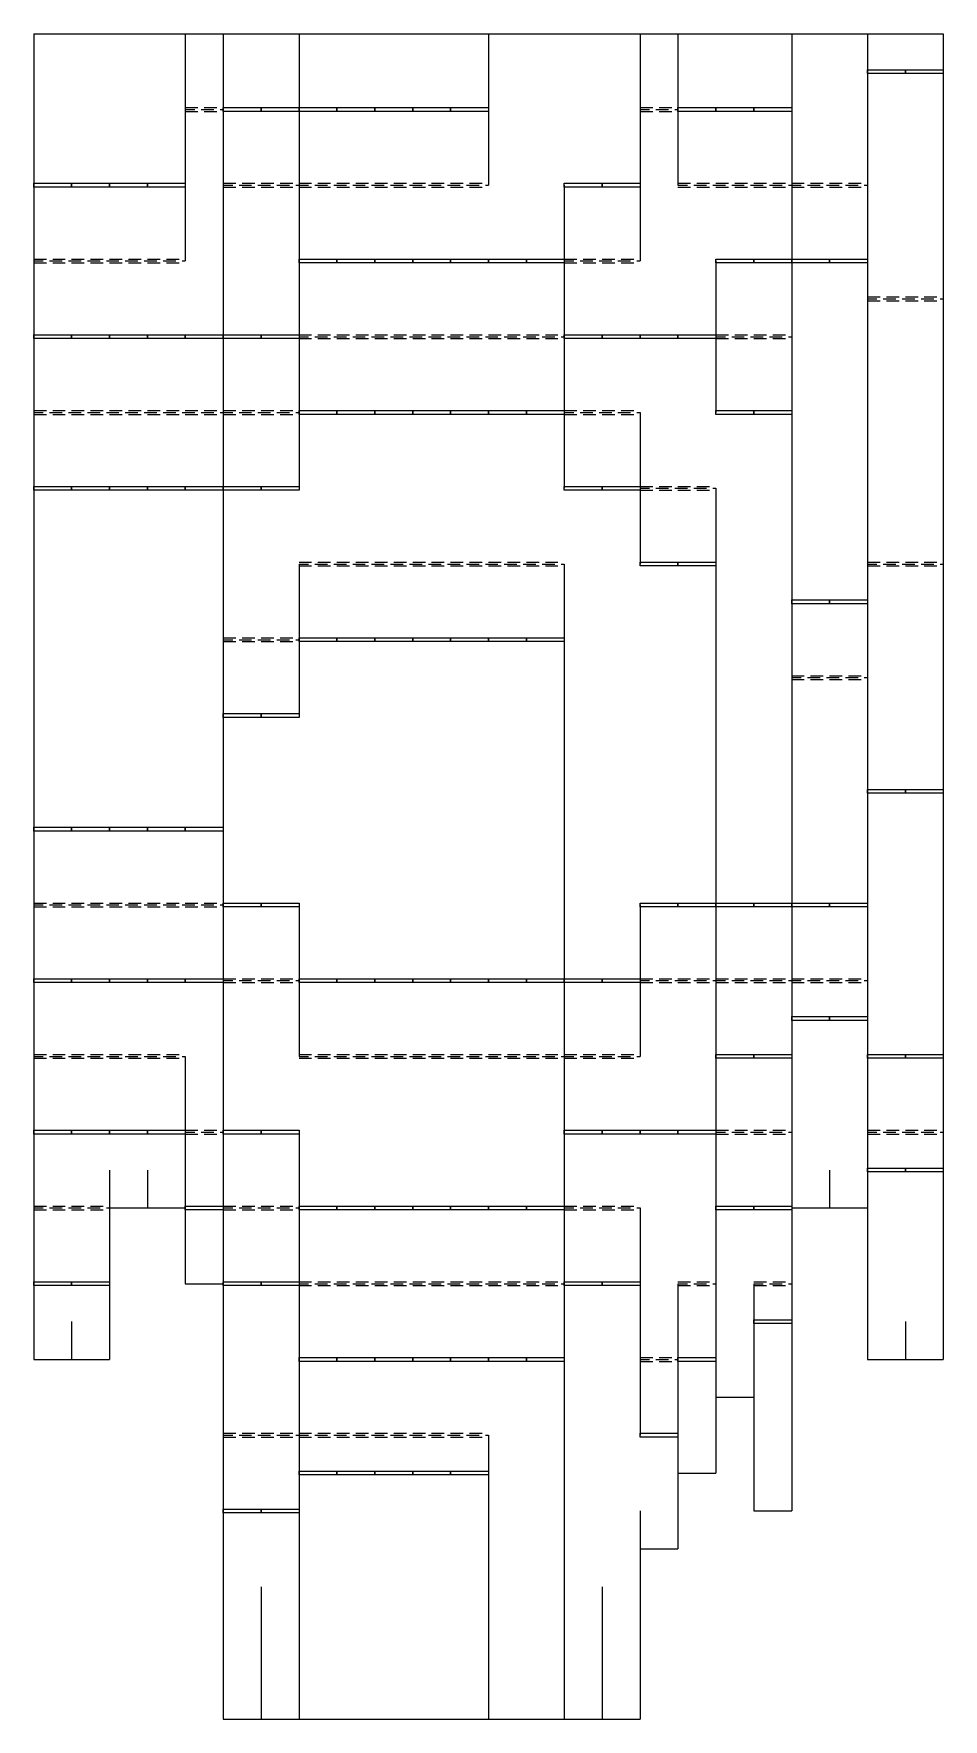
# Model space of a CAD drawing. Header units: millimetres. Extents: x 80 to 320, y 0 to 445.
import ezdxf

# ---------------------------------------------------------------- set-up
doc = ezdxf.new("R2010")
doc.units = ezdxf.units.MM
for name, color, linetype in [('CUT', 3, 'CONTINUOUS'), ('MOUNTAIN_FOLD', 1, 'CONTINUOUS'), ('VALLEY_FOLD', 5, 'CONTINUOUS')]:
    doc.layers.add(name, color=color, linetype=linetype)

msp = doc.modelspace()

# ---------------------------------------------------------------- linework, layer by layer
at = {"layer": 'CUT'}
for p, q in [((80, 445), (80, 435)), ((80, 445), (90, 445)), ((90, 445), (100, 445)), ((100, 445), (110, 445)), ((110, 445), (120, 445)), ((120, 445), (130, 445)), ((120, 445), (120, 435)), ((130, 445), (140, 445)), ((130, 445), (130, 435)), ((140, 445), (150, 445)), ((150, 445), (160, 445)), ((150, 445), (150, 435)), ((160, 445), (170, 445)), ((170, 445), (180, 445)), ((180, 445), (190, 445)), ((190, 445), (200, 445)), ((200, 445), (210, 445)), ((200, 445), (200, 435)), ((210, 445), (220, 445)), ((220, 445), (230, 445)), ((230, 445), (240, 445)), ((240, 445), (240, 435)), ((240, 445), (250, 445)), ((250, 445), (260, 445)), ((250, 445), (250, 435)), ((260, 445), (270, 445)), ((270, 445), (280, 445)), ((280, 445), (290, 445)), ((280, 445), (280, 435)), ((290, 445), (300, 445)), ((300, 445), (300, 435)), ((300, 445), (310, 445)), ((310, 445), (320, 445)), ((320, 445), (320, 435)), ((80, 435), (80, 425)), ((120, 435), (120, 425)), ((130, 435), (130, 425)), ((150, 435), (150, 425)), ((200, 435), (200, 425)), ((240, 435), (240, 425)), ((250, 435), (250, 425)), ((280, 435), (280, 425)), ((300, 435), (300, 425)), ((320, 435), (320, 425)), ((80, 425), (80, 415)), ((120, 425), (120, 415)), ((130, 425), (130, 415)), ((150, 425), (150, 415)), ((200, 425), (200, 415)), ((240, 425), (240, 415)), ((250, 425), (250, 415)), ((280, 425), (280, 415)), ((300, 425), (300, 415)), ((320, 425), (320, 415)), ((80, 415), (80, 405)), ((120, 415), (120, 405)), ((130, 415), (130, 405)), ((150, 415), (150, 405)), ((200, 415), (200, 405)), ((240, 415), (240, 405)), ((250, 415), (250, 405)), ((280, 415), (280, 405)), ((300, 415), (300, 405)), ((320, 415), (320, 405)), ((80, 405), (80, 395)), ((120, 405), (120, 395)), ((130, 405), (130, 395)), ((150, 405), (150, 395)), ((220, 405), (220, 395)), ((240, 405), (240, 395)), ((280, 405), (280, 395)), ((300, 405), (300, 395)), ((320, 405), (320, 395)), ((80, 395), (80, 385)), ((120, 395), (120, 385)), ((130, 395), (130, 385)), ((150, 395), (150, 385)), ((220, 395), (220, 385)), ((240, 395), (240, 385)), ((280, 395), (280, 385)), ((300, 395), (300, 385)), ((320, 395), (320, 385)), ((80, 385), (80, 375)), ((130, 385), (130, 375)), ((150, 385), (150, 375)), ((220, 385), (220, 375)), ((260, 385), (260, 375)), ((280, 385), (280, 375)), ((300, 385), (300, 375)), ((320, 385), (320, 375)), ((80, 375), (80, 365)), ((130, 375), (130, 365)), ((150, 375), (150, 365)), ((220, 375), (220, 365)), ((260, 375), (260, 365)), ((280, 375), (280, 365)), ((300, 375), (300, 365)), ((320, 375), (320, 365)), ((80, 365), (80, 355)), ((130, 365), (130, 355)), ((150, 365), (150, 355)), ((220, 365), (220, 355)), ((260, 365), (260, 355)), ((280, 365), (280, 355)), ((300, 365), (300, 355)), ((320, 365), (320, 355)), ((80, 355), (80, 345)), ((130, 355), (130, 345)), ((150, 355), (150, 345)), ((220, 355), (220, 345)), ((260, 355), (260, 345)), ((280, 355), (280, 345)), ((300, 355), (300, 345)), ((320, 355), (320, 345)), ((80, 345), (80, 335)), ((130, 345), (130, 335)), ((150, 345), (150, 335)), ((220, 345), (220, 335)), ((240, 345), (240, 335)), ((280, 345), (280, 335)), ((300, 345), (300, 335)), ((320, 345), (320, 335)), ((80, 335), (80, 325)), ((130, 335), (130, 325)), ((150, 335), (150, 325)), ((220, 335), (220, 325)), ((240, 335), (240, 325)), ((280, 335), (280, 325)), ((300, 335), (300, 325)), ((320, 335), (320, 325)), ((80, 325), (80, 315)), ((130, 325), (130, 315)), ((240, 325), (240, 315)), ((260, 325), (260, 315)), ((280, 325), (280, 315)), ((300, 325), (300, 315)), ((320, 325), (320, 315)), ((80, 315), (80, 305)), ((130, 315), (130, 305)), ((240, 315), (240, 305)), ((260, 315), (260, 305)), ((280, 315), (280, 305)), ((300, 315), (300, 305)), ((320, 315), (320, 305)), ((80, 305), (80, 295)), ((130, 305), (130, 295)), ((150, 305), (150, 295)), ((220, 305), (220, 295)), ((260, 305), (260, 295)), ((280, 305), (280, 295)), ((300, 305), (300, 295)), ((320, 305), (320, 295)), ((80, 295), (80, 285)), ((130, 295), (130, 285)), ((150, 295), (150, 285)), ((220, 295), (220, 285)), ((260, 295), (260, 285)), ((280, 295), (280, 285)), ((300, 295), (300, 285)), ((320, 295), (320, 285)), ((80, 285), (80, 275)), ((130, 285), (130, 275)), ((150, 285), (150, 275)), ((220, 285), (220, 275)), ((260, 285), (260, 275)), ((280, 285), (280, 275)), ((300, 285), (300, 275)), ((320, 285), (320, 275)), ((80, 275), (80, 265)), ((130, 275), (130, 265)), ((150, 275), (150, 265)), ((220, 275), (220, 265)), ((260, 275), (260, 265)), ((280, 275), (280, 265)), ((300, 275), (300, 265)), ((320, 275), (320, 265)), ((80, 265), (80, 255)), ((130, 265), (130, 255)), ((220, 265), (220, 255)), ((260, 265), (260, 255)), ((280, 265), (280, 255)), ((300, 265), (300, 255)), ((320, 265), (320, 255)), ((80, 255), (80, 245)), ((130, 255), (130, 245)), ((220, 255), (220, 245)), ((260, 255), (260, 245)), ((280, 255), (280, 245)), ((300, 255), (300, 245)), ((320, 255), (320, 245)), ((80, 245), (80, 235)), ((130, 245), (130, 235)), ((220, 245), (220, 235)), ((260, 245), (260, 235)), ((280, 245), (280, 235)), ((300, 245), (300, 235)), ((320, 245), (320, 235)), ((80, 235), (80, 225)), ((130, 235), (130, 225)), ((220, 235), (220, 225)), ((260, 235), (260, 225)), ((280, 235), (280, 225)), ((300, 235), (300, 225)), ((320, 235), (320, 225)), ((80, 225), (80, 215)), ((130, 225), (130, 215)), ((220, 225), (220, 215)), ((260, 225), (260, 215)), ((280, 225), (280, 215)), ((300, 225), (300, 215)), ((320, 225), (320, 215)), ((80, 215), (80, 205)), ((130, 215), (130, 205)), ((150, 215), (150, 205)), ((220, 215), (220, 205)), ((240, 215), (240, 205)), ((260, 215), (260, 205)), ((280, 215), (280, 205)), ((300, 215), (300, 205)), ((320, 215), (320, 205)), ((80, 205), (80, 195)), ((130, 205), (130, 195)), ((150, 205), (150, 195)), ((220, 205), (220, 195)), ((240, 205), (240, 195)), ((260, 205), (260, 195)), ((280, 205), (280, 195)), ((300, 205), (300, 195)), ((320, 205), (320, 195)), ((80, 195), (80, 185)), ((130, 195), (130, 185)), ((150, 195), (150, 185)), ((220, 195), (220, 185)), ((240, 195), (240, 185)), ((260, 195), (260, 185)), ((280, 195), (280, 185)), ((300, 195), (300, 185)), ((320, 195), (320, 185)), ((80, 185), (80, 175)), ((130, 185), (130, 175)), ((150, 185), (150, 175)), ((220, 185), (220, 175)), ((240, 185), (240, 175)), ((260, 185), (260, 175)), ((280, 185), (280, 175)), ((300, 185), (300, 175)), ((320, 185), (320, 175)), ((80, 175), (80, 165)), ((120, 175), (120, 165)), ((130, 175), (130, 165)), ((220, 175), (220, 165)), ((260, 175), (260, 165)), ((280, 175), (280, 165)), ((300, 175), (300, 165)), ((320, 175), (320, 165)), ((80, 165), (80, 155)), ((120, 165), (120, 155)), ((130, 165), (130, 155)), ((220, 165), (220, 155)), ((260, 165), (260, 155)), ((280, 165), (280, 155)), ((300, 165), (300, 155)), ((320, 165), (320, 155)), ((80, 155), (80, 145)), ((120, 155), (120, 145)), ((130, 155), (130, 145)), ((150, 155), (150, 145)), ((220, 155), (220, 145)), ((260, 155), (260, 145)), ((280, 155), (280, 145)), ((300, 155), (300, 145)), ((320, 155), (320, 145)), ((80, 145), (80, 135)), ((100, 145), (100, 135)), ((110, 145), (110, 135)), ((120, 145), (120, 135)), ((130, 145), (130, 135)), ((150, 145), (150, 135)), ((220, 145), (220, 135)), ((260, 145), (260, 135)), ((280, 145), (280, 135)), ((290, 145), (290, 135)), ((300, 145), (300, 135)), ((320, 145), (320, 135)), ((80, 135), (80, 125)), ((100, 135), (110, 135)), ((100, 135), (100, 125)), ((110, 135), (120, 135)), ((120, 135), (120, 125)), ((130, 135), (130, 125)), ((150, 135), (150, 125)), ((220, 135), (220, 125)), ((240, 135), (240, 125)), ((260, 135), (260, 125)), ((280, 135), (290, 135)), ((280, 135), (280, 125)), ((290, 135), (300, 135)), ((300, 135), (300, 125)), ((320, 135), (320, 125)), ((80, 125), (80, 115)), ((100, 125), (100, 115)), ((120, 125), (120, 115)), ((130, 125), (130, 115)), ((150, 125), (150, 115)), ((220, 125), (220, 115)), ((240, 125), (240, 115)), ((260, 125), (260, 115)), ((280, 125), (280, 115)), ((300, 125), (300, 115)), ((320, 125), (320, 115)), ((80, 115), (80, 105)), ((100, 115), (100, 105)), ((120, 115), (130, 115)), ((130, 115), (130, 105)), ((150, 115), (150, 105)), ((220, 115), (220, 105)), ((240, 115), (240, 105)), ((250, 115), (250, 105)), ((260, 115), (260, 105)), ((270, 115), (270, 105)), ((280, 115), (280, 105)), ((300, 115), (300, 105)), ((320, 115), (320, 105)), ((80, 105), (80, 95)), ((90, 105), (90, 95)), ((100, 105), (100, 95)), ((130, 105), (130, 95)), ((150, 105), (150, 95)), ((220, 105), (220, 95)), ((240, 105), (240, 95)), ((250, 105), (250, 95)), ((260, 105), (260, 95)), ((270, 105), (270, 95)), ((280, 105), (280, 95)), ((300, 105), (300, 95)), ((310, 105), (310, 95)), ((320, 105), (320, 95)), ((80, 95), (90, 95)), ((90, 95), (100, 95)), ((130, 95), (130, 85)), ((150, 95), (150, 85)), ((220, 95), (220, 85)), ((240, 95), (240, 85)), ((250, 95), (250, 85)), ((260, 95), (260, 85)), ((270, 95), (270, 85)), ((280, 95), (280, 85)), ((300, 95), (310, 95)), ((310, 95), (320, 95)), ((130, 85), (130, 75)), ((150, 85), (150, 75)), ((220, 85), (220, 75)), ((240, 85), (240, 75)), ((250, 85), (250, 75)), ((260, 85), (270, 85)), ((260, 85), (260, 75)), ((270, 85), (270, 75)), ((280, 85), (280, 75)), ((130, 75), (130, 65)), ((150, 75), (150, 65)), ((200, 75), (200, 65)), ((220, 75), (220, 65)), ((250, 75), (250, 65)), ((260, 75), (260, 65)), ((270, 75), (270, 65)), ((280, 75), (280, 65)), ((130, 65), (130, 55)), ((150, 65), (150, 55)), ((200, 65), (200, 55)), ((220, 65), (220, 55)), ((250, 65), (250, 55)), ((250, 65), (260, 65)), ((270, 65), (270, 55)), ((280, 65), (280, 55)), ((130, 55), (130, 45)), ((150, 55), (150, 45)), ((200, 55), (200, 45)), ((220, 55), (220, 45)), ((240, 55), (240, 45)), ((250, 55), (250, 45)), ((270, 55), (280, 55)), ((130, 45), (130, 35)), ((150, 45), (150, 35)), ((200, 45), (200, 35)), ((220, 45), (220, 35)), ((240, 45), (250, 45)), ((240, 45), (240, 35)), ((130, 35), (130, 25)), ((140, 35), (140, 25)), ((150, 35), (150, 25)), ((200, 35), (200, 25)), ((220, 35), (220, 25)), ((230, 35), (230, 25)), ((240, 35), (240, 25)), ((130, 25), (130, 0)), ((140, 25), (140, 0)), ((150, 25), (150, 0)), ((200, 25), (200, 0)), ((220, 25), (220, 0)), ((230, 25), (230, 0)), ((240, 25), (240, 0)), ((130, 0), (140, 0)), ((140, 0), (150, 0)), ((150, 0), (160, 0)), ((160, 0), (170, 0)), ((170, 0), (180, 0)), ((180, 0), (190, 0)), ((190, 0), (200, 0)), ((200, 0), (210, 0)), ((210, 0), (220, 0)), ((220, 0), (230, 0)), ((230, 0), (240, 0))]:
    msp.add_line(p, q, dxfattribs=at)
at = {"layer": 'MOUNTAIN_FOLD'}
for points in [[(300, 435.5), (310, 435.5), (310, 434.5), (300, 434.5)], [(310, 435.5), (320, 435.5), (320, 434.5), (310, 434.5)], [(130, 425.5), (140, 425.5), (140, 424.5), (130, 424.5)], [(140, 425.5), (150, 425.5), (150, 424.5), (140, 424.5)], [(150, 425.5), (160, 425.5), (160, 424.5), (150, 424.5)], [(160, 425.5), (170, 425.5), (170, 424.5), (160, 424.5)], [(170, 425.5), (180, 425.5), (180, 424.5), (170, 424.5)], [(180, 425.5), (190, 425.5), (190, 424.5), (180, 424.5)], [(190, 425.5), (200, 425.5), (200, 424.5), (190, 424.5)], [(250, 425.5), (260, 425.5), (260, 424.5), (250, 424.5)], [(260, 425.5), (270, 425.5), (270, 424.5), (260, 424.5)], [(270, 425.5), (280, 425.5), (280, 424.5), (270, 424.5)], [(80, 405.5), (90, 405.5), (90, 404.5), (80, 404.5)], [(90, 405.5), (100, 405.5), (100, 404.5), (90, 404.5)], [(100, 405.5), (110, 405.5), (110, 404.5), (100, 404.5)], [(110, 405.5), (120, 405.5), (120, 404.5), (110, 404.5)], [(220, 405.5), (230, 405.5), (230, 404.5), (220, 404.5)], [(230, 405.5), (240, 405.5), (240, 404.5), (230, 404.5)], [(150, 385.5), (160, 385.5), (160, 384.5), (150, 384.5)], [(160, 385.5), (170, 385.5), (170, 384.5), (160, 384.5)], [(170, 385.5), (180, 385.5), (180, 384.5), (170, 384.5)], [(180, 385.5), (190, 385.5), (190, 384.5), (180, 384.5)], [(190, 385.5), (200, 385.5), (200, 384.5), (190, 384.5)], [(200, 385.5), (210, 385.5), (210, 384.5), (200, 384.5)], [(210, 385.5), (220, 385.5), (220, 384.5), (210, 384.5)], [(260, 385.5), (270, 385.5), (270, 384.5), (260, 384.5)], [(270, 385.5), (280, 385.5), (280, 384.5), (270, 384.5)], [(280, 385.5), (290, 385.5), (290, 384.5), (280, 384.5)], [(290, 385.5), (300, 385.5), (300, 384.5), (290, 384.5)], [(80, 365.5), (90, 365.5), (90, 364.5), (80, 364.5)], [(90, 365.5), (100, 365.5), (100, 364.5), (90, 364.5)], [(100, 365.5), (110, 365.5), (110, 364.5), (100, 364.5)], [(110, 365.5), (120, 365.5), (120, 364.5), (110, 364.5)], [(120, 365.5), (130, 365.5), (130, 364.5), (120, 364.5)], [(130, 365.5), (140, 365.5), (140, 364.5), (130, 364.5)], [(140, 365.5), (150, 365.5), (150, 364.5), (140, 364.5)], [(220, 365.5), (230, 365.5), (230, 364.5), (220, 364.5)], [(230, 365.5), (240, 365.5), (240, 364.5), (230, 364.5)], [(240, 365.5), (250, 365.5), (250, 364.5), (240, 364.5)], [(250, 365.5), (260, 365.5), (260, 364.5), (250, 364.5)], [(150, 345.5), (160, 345.5), (160, 344.5), (150, 344.5)], [(160, 345.5), (170, 345.5), (170, 344.5), (160, 344.5)], [(170, 345.5), (180, 345.5), (180, 344.5), (170, 344.5)], [(180, 345.5), (190, 345.5), (190, 344.5), (180, 344.5)], [(190, 345.5), (200, 345.5), (200, 344.5), (190, 344.5)], [(200, 345.5), (210, 345.5), (210, 344.5), (200, 344.5)], [(210, 345.5), (220, 345.5), (220, 344.5), (210, 344.5)], [(260, 345.5), (270, 345.5), (270, 344.5), (260, 344.5)], [(270, 345.5), (280, 345.5), (280, 344.5), (270, 344.5)], [(80, 325.5), (90, 325.5), (90, 324.5), (80, 324.5)], [(90, 325.5), (100, 325.5), (100, 324.5), (90, 324.5)], [(100, 325.5), (110, 325.5), (110, 324.5), (100, 324.5)], [(110, 325.5), (120, 325.5), (120, 324.5), (110, 324.5)], [(120, 325.5), (130, 325.5), (130, 324.5), (120, 324.5)], [(130, 325.5), (140, 325.5), (140, 324.5), (130, 324.5)], [(140, 325.5), (150, 325.5), (150, 324.5), (140, 324.5)], [(220, 325.5), (230, 325.5), (230, 324.5), (220, 324.5)], [(230, 325.5), (240, 325.5), (240, 324.5), (230, 324.5)], [(240, 305.5), (250, 305.5), (250, 304.5), (240, 304.5)], [(250, 305.5), (260, 305.5), (260, 304.5), (250, 304.5)], [(280, 295.5), (290, 295.5), (290, 294.5), (280, 294.5)], [(290, 295.5), (300, 295.5), (300, 294.5), (290, 294.5)], [(150, 285.5), (160, 285.5), (160, 284.5), (150, 284.5)], [(160, 285.5), (170, 285.5), (170, 284.5), (160, 284.5)], [(170, 285.5), (180, 285.5), (180, 284.5), (170, 284.5)], [(180, 285.5), (190, 285.5), (190, 284.5), (180, 284.5)], [(190, 285.5), (200, 285.5), (200, 284.5), (190, 284.5)], [(200, 285.5), (210, 285.5), (210, 284.5), (200, 284.5)], [(210, 285.5), (220, 285.5), (220, 284.5), (210, 284.5)], [(130, 265.5), (140, 265.5), (140, 264.5), (130, 264.5)], [(140, 265.5), (150, 265.5), (150, 264.5), (140, 264.5)], [(300, 245.5), (310, 245.5), (310, 244.5), (300, 244.5)], [(310, 245.5), (320, 245.5), (320, 244.5), (310, 244.5)], [(80, 235.5), (90, 235.5), (90, 234.5), (80, 234.5)], [(90, 235.5), (100, 235.5), (100, 234.5), (90, 234.5)], [(100, 235.5), (110, 235.5), (110, 234.5), (100, 234.5)], [(110, 235.5), (120, 235.5), (120, 234.5), (110, 234.5)], [(120, 235.5), (130, 235.5), (130, 234.5), (120, 234.5)], [(130, 215.5), (140, 215.5), (140, 214.5), (130, 214.5)], [(140, 215.5), (150, 215.5), (150, 214.5), (140, 214.5)], [(240, 215.5), (250, 215.5), (250, 214.5), (240, 214.5)], [(250, 215.5), (260, 215.5), (260, 214.5), (250, 214.5)], [(260, 215.5), (270, 215.5), (270, 214.5), (260, 214.5)], [(270, 215.5), (280, 215.5), (280, 214.5), (270, 214.5)], [(280, 215.5), (290, 215.5), (290, 214.5), (280, 214.5)], [(290, 215.5), (300, 215.5), (300, 214.5), (290, 214.5)], [(80, 195.5), (90, 195.5), (90, 194.5), (80, 194.5)], [(90, 195.5), (100, 195.5), (100, 194.5), (90, 194.5)], [(100, 195.5), (110, 195.5), (110, 194.5), (100, 194.5)], [(110, 195.5), (120, 195.5), (120, 194.5), (110, 194.5)], [(120, 195.5), (130, 195.5), (130, 194.5), (120, 194.5)], [(150, 195.5), (160, 195.5), (160, 194.5), (150, 194.5)], [(160, 195.5), (170, 195.5), (170, 194.5), (160, 194.5)], [(170, 195.5), (180, 195.5), (180, 194.5), (170, 194.5)], [(180, 195.5), (190, 195.5), (190, 194.5), (180, 194.5)], [(190, 195.5), (200, 195.5), (200, 194.5), (190, 194.5)], [(200, 195.5), (210, 195.5), (210, 194.5), (200, 194.5)], [(210, 195.5), (220, 195.5), (220, 194.5), (210, 194.5)], [(220, 195.5), (230, 195.5), (230, 194.5), (220, 194.5)], [(230, 195.5), (240, 195.5), (240, 194.5), (230, 194.5)], [(280, 185.5), (290, 185.5), (290, 184.5), (280, 184.5)], [(290, 185.5), (300, 185.5), (300, 184.5), (290, 184.5)], [(260, 175.5), (270, 175.5), (270, 174.5), (260, 174.5)], [(270, 175.5), (280, 175.5), (280, 174.5), (270, 174.5)], [(300, 175.5), (310, 175.5), (310, 174.5), (300, 174.5)], [(310, 175.5), (320, 175.5), (320, 174.5), (310, 174.5)], [(80, 155.5), (90, 155.5), (90, 154.5), (80, 154.5)], [(90, 155.5), (100, 155.5), (100, 154.5), (90, 154.5)], [(100, 155.5), (110, 155.5), (110, 154.5), (100, 154.5)], [(110, 155.5), (120, 155.5), (120, 154.5), (110, 154.5)], [(130, 155.5), (140, 155.5), (140, 154.5), (130, 154.5)], [(140, 155.5), (150, 155.5), (150, 154.5), (140, 154.5)], [(220, 155.5), (230, 155.5), (230, 154.5), (220, 154.5)], [(230, 155.5), (240, 155.5), (240, 154.5), (230, 154.5)], [(240, 155.5), (250, 155.5), (250, 154.5), (240, 154.5)], [(250, 155.5), (260, 155.5), (260, 154.5), (250, 154.5)], [(300, 145.5), (310, 145.5), (310, 144.5), (300, 144.5)], [(310, 145.5), (320, 145.5), (320, 144.5), (310, 144.5)], [(120, 135.5), (130, 135.5), (130, 134.5), (120, 134.5)], [(150, 135.5), (160, 135.5), (160, 134.5), (150, 134.5)], [(160, 135.5), (170, 135.5), (170, 134.5), (160, 134.5)], [(170, 135.5), (180, 135.5), (180, 134.5), (170, 134.5)], [(180, 135.5), (190, 135.5), (190, 134.5), (180, 134.5)], [(190, 135.5), (200, 135.5), (200, 134.5), (190, 134.5)], [(200, 135.5), (210, 135.5), (210, 134.5), (200, 134.5)], [(210, 135.5), (220, 135.5), (220, 134.5), (210, 134.5)], [(260, 135.5), (270, 135.5), (270, 134.5), (260, 134.5)], [(270, 135.5), (280, 135.5), (280, 134.5), (270, 134.5)], [(80, 115.5), (90, 115.5), (90, 114.5), (80, 114.5)], [(90, 115.5), (100, 115.5), (100, 114.5), (90, 114.5)], [(130, 115.5), (140, 115.5), (140, 114.5), (130, 114.5)], [(140, 115.5), (150, 115.5), (150, 114.5), (140, 114.5)], [(220, 115.5), (230, 115.5), (230, 114.5), (220, 114.5)], [(230, 115.5), (240, 115.5), (240, 114.5), (230, 114.5)], [(270, 105.5), (280, 105.5), (280, 104.5), (270, 104.5)], [(150, 95.5), (160, 95.5), (160, 94.5), (150, 94.5)], [(160, 95.5), (170, 95.5), (170, 94.5), (160, 94.5)], [(170, 95.5), (180, 95.5), (180, 94.5), (170, 94.5)], [(180, 95.5), (190, 95.5), (190, 94.5), (180, 94.5)], [(190, 95.5), (200, 95.5), (200, 94.5), (190, 94.5)], [(200, 95.5), (210, 95.5), (210, 94.5), (200, 94.5)], [(210, 95.5), (220, 95.5), (220, 94.5), (210, 94.5)], [(250, 95.5), (260, 95.5), (260, 94.5), (250, 94.5)], [(240, 75.5), (250, 75.5), (250, 74.5), (240, 74.5)], [(150, 65.5), (160, 65.5), (160, 64.5), (150, 64.5)], [(160, 65.5), (170, 65.5), (170, 64.5), (160, 64.5)], [(170, 65.5), (180, 65.5), (180, 64.5), (170, 64.5)], [(180, 65.5), (190, 65.5), (190, 64.5), (180, 64.5)], [(190, 65.5), (200, 65.5), (200, 64.5), (190, 64.5)], [(130, 55.5), (140, 55.5), (140, 54.5), (130, 54.5)], [(140, 55.5), (150, 55.5), (150, 54.5), (140, 54.5)]]:
    msp.add_lwpolyline(points, close=True, dxfattribs=at)
at = {"layer": 'VALLEY_FOLD'}
for p, q in [((120, 425.5), (123.3333, 425.5)), ((120, 425), (122.5, 425)), ((120, 424.5), (123.3333, 424.5)), ((124.1667, 425), (127.5, 425)), ((125, 425.5), (128.3333, 425.5)), ((125, 424.5), (128.3333, 424.5)), ((129.1667, 425), (130, 425)), ((240, 425.5), (243.3333, 425.5)), ((240, 425), (242.5, 425)), ((240, 424.5), (243.3333, 424.5)), ((244.1667, 425), (247.5, 425)), ((245, 425.5), (248.3333, 425.5)), ((245, 424.5), (248.3333, 424.5)), ((249.1667, 425), (250, 425)), ((130, 405.5), (133.3333, 405.5)), ((130, 405), (132.5, 405)), ((134.1667, 405), (137.5, 405)), ((135, 405.5), (138.3333, 405.5)), ((139.1667, 405), (140, 405)), ((140, 405.5), (143.3333, 405.5)), ((140, 405), (142.5, 405)), ((144.1667, 405), (147.5, 405)), ((145, 405.5), (148.3333, 405.5)), ((149.1667, 405), (150, 405)), ((150, 405.5), (153.3333, 405.5)), ((150, 405), (152.5, 405)), ((154.1667, 405), (157.5, 405)), ((155, 405.5), (158.3333, 405.5)), ((159.1667, 405), (160, 405)), ((160, 405.5), (163.3333, 405.5)), ((160, 405), (162.5, 405)), ((164.1667, 405), (167.5, 405)), ((165, 405.5), (168.3333, 405.5)), ((169.1667, 405), (170, 405)), ((170, 405.5), (173.3333, 405.5)), ((170, 405), (172.5, 405)), ((174.1667, 405), (177.5, 405)), ((175, 405.5), (178.3333, 405.5)), ((179.1667, 405), (180, 405)), ((180, 405.5), (183.3333, 405.5)), ((180, 405), (182.5, 405)), ((184.1667, 405), (187.5, 405)), ((185, 405.5), (188.3333, 405.5)), ((189.1667, 405), (190, 405)), ((190, 405.5), (193.3333, 405.5)), ((190, 405), (192.5, 405)), ((194.1667, 405), (197.5, 405)), ((195, 405.5), (198.3333, 405.5)), ((199.1667, 405), (200, 405)), ((250, 405.5), (253.3333, 405.5)), ((250, 405), (252.5, 405)), ((254.1667, 405), (257.5, 405)), ((255, 405.5), (258.3333, 405.5)), ((259.1667, 405), (260, 405)), ((260, 405.5), (263.3333, 405.5)), ((260, 405), (262.5, 405)), ((264.1667, 405), (267.5, 405)), ((265, 405.5), (268.3333, 405.5)), ((269.1667, 405), (270, 405)), ((270, 405.5), (273.3333, 405.5)), ((270, 405), (272.5, 405)), ((274.1667, 405), (277.5, 405)), ((275, 405.5), (278.3333, 405.5)), ((279.1667, 405), (280, 405)), ((280, 405.5), (283.3333, 405.5)), ((280, 405), (282.5, 405)), ((284.1667, 405), (287.5, 405)), ((285, 405.5), (288.3333, 405.5)), ((289.1667, 405), (290, 405)), ((290, 405.5), (293.3333, 405.5)), ((290, 405), (292.5, 405)), ((294.1667, 405), (297.5, 405)), ((295, 405.5), (298.3333, 405.5)), ((299.1667, 405), (300, 405)), ((130, 404.5), (133.3333, 404.5)), ((135, 404.5), (138.3333, 404.5)), ((140, 404.5), (143.3333, 404.5)), ((145, 404.5), (148.3333, 404.5)), ((150, 404.5), (153.3333, 404.5)), ((155, 404.5), (158.3333, 404.5)), ((160, 404.5), (163.3333, 404.5)), ((165, 404.5), (168.3333, 404.5)), ((170, 404.5), (173.3333, 404.5)), ((175, 404.5), (178.3333, 404.5)), ((180, 404.5), (183.3333, 404.5)), ((185, 404.5), (188.3333, 404.5)), ((190, 404.5), (193.3333, 404.5)), ((195, 404.5), (198.3333, 404.5)), ((250, 404.5), (253.3333, 404.5)), ((255, 404.5), (258.3333, 404.5)), ((260, 404.5), (263.3333, 404.5)), ((265, 404.5), (268.3333, 404.5)), ((270, 404.5), (273.3333, 404.5)), ((275, 404.5), (278.3333, 404.5)), ((280, 404.5), (283.3333, 404.5)), ((285, 404.5), (288.3333, 404.5)), ((290, 404.5), (293.3333, 404.5)), ((295, 404.5), (298.3333, 404.5)), ((80, 385.5), (83.3333, 385.5)), ((80, 385), (82.5, 385)), ((80, 384.5), (83.3333, 384.5)), ((84.1667, 385), (87.5, 385)), ((85, 385.5), (88.3333, 385.5)), ((85, 384.5), (88.3333, 384.5)), ((89.1667, 385), (90, 385)), ((90, 385.5), (93.3333, 385.5)), ((90, 385), (92.5, 385)), ((90, 384.5), (93.3333, 384.5)), ((94.1667, 385), (97.5, 385)), ((95, 385.5), (98.3333, 385.5)), ((95, 384.5), (98.3333, 384.5)), ((99.1667, 385), (100, 385)), ((100, 385.5), (103.3333, 385.5)), ((100, 385), (102.5, 385)), ((100, 384.5), (103.3333, 384.5)), ((104.1667, 385), (107.5, 385)), ((105, 385.5), (108.3333, 385.5)), ((105, 384.5), (108.3333, 384.5)), ((109.1667, 385), (110, 385)), ((110, 385.5), (113.3333, 385.5)), ((110, 385), (112.5, 385)), ((110, 384.5), (113.3333, 384.5)), ((114.1667, 385), (117.5, 385)), ((115, 385.5), (118.3333, 385.5)), ((115, 384.5), (118.3333, 384.5)), ((119.1667, 385), (120, 385)), ((220, 385.5), (223.3333, 385.5)), ((220, 385), (222.5, 385)), ((220, 384.5), (223.3333, 384.5)), ((224.1667, 385), (227.5, 385)), ((225, 385.5), (228.3333, 385.5)), ((225, 384.5), (228.3333, 384.5)), ((229.1667, 385), (230, 385)), ((230, 385.5), (233.3333, 385.5)), ((230, 385), (232.5, 385)), ((230, 384.5), (233.3333, 384.5)), ((234.1667, 385), (237.5, 385)), ((235, 385.5), (238.3333, 385.5)), ((235, 384.5), (238.3333, 384.5)), ((239.1667, 385), (240, 385)), ((300, 375.5), (303.3333, 375.5)), ((300, 375), (302.5, 375)), ((300, 374.5), (303.3333, 374.5)), ((304.1667, 375), (307.5, 375)), ((305, 375.5), (308.3333, 375.5)), ((305, 374.5), (308.3333, 374.5)), ((309.1667, 375), (310, 375)), ((310, 375.5), (313.3333, 375.5)), ((310, 375), (312.5, 375)), ((310, 374.5), (313.3333, 374.5)), ((314.1667, 375), (317.5, 375)), ((315, 375.5), (318.3333, 375.5)), ((315, 374.5), (318.3333, 374.5)), ((319.1667, 375), (320, 375)), ((150, 365.5), (153.3333, 365.5)), ((150, 365), (152.5, 365)), ((154.1667, 365), (157.5, 365)), ((155, 365.5), (158.3333, 365.5)), ((159.1667, 365), (160, 365)), ((160, 365.5), (163.3333, 365.5)), ((160, 365), (162.5, 365)), ((164.1667, 365), (167.5, 365)), ((165, 365.5), (168.3333, 365.5)), ((169.1667, 365), (170, 365)), ((170, 365.5), (173.3333, 365.5)), ((170, 365), (172.5, 365)), ((174.1667, 365), (177.5, 365)), ((175, 365.5), (178.3333, 365.5)), ((179.1667, 365), (180, 365)), ((180, 365.5), (183.3333, 365.5)), ((180, 365), (182.5, 365)), ((184.1667, 365), (187.5, 365)), ((185, 365.5), (188.3333, 365.5)), ((189.1667, 365), (190, 365)), ((190, 365.5), (193.3333, 365.5)), ((190, 365), (192.5, 365)), ((194.1667, 365), (197.5, 365)), ((195, 365.5), (198.3333, 365.5)), ((199.1667, 365), (200, 365)), ((200, 365.5), (203.3333, 365.5)), ((200, 365), (202.5, 365)), ((204.1667, 365), (207.5, 365)), ((205, 365.5), (208.3333, 365.5)), ((209.1667, 365), (210, 365)), ((210, 365.5), (213.3333, 365.5)), ((210, 365), (212.5, 365)), ((214.1667, 365), (217.5, 365)), ((215, 365.5), (218.3333, 365.5)), ((219.1667, 365), (220, 365)), ((260, 365.5), (263.3333, 365.5)), ((260, 365), (262.5, 365)), ((264.1667, 365), (267.5, 365)), ((265, 365.5), (268.3333, 365.5)), ((269.1667, 365), (270, 365)), ((270, 365.5), (273.3333, 365.5)), ((270, 365), (272.5, 365)), ((274.1667, 365), (277.5, 365)), ((275, 365.5), (278.3333, 365.5)), ((279.1667, 365), (280, 365)), ((150, 364.5), (153.3333, 364.5)), ((155, 364.5), (158.3333, 364.5)), ((160, 364.5), (163.3333, 364.5)), ((165, 364.5), (168.3333, 364.5)), ((170, 364.5), (173.3333, 364.5)), ((175, 364.5), (178.3333, 364.5)), ((180, 364.5), (183.3333, 364.5)), ((185, 364.5), (188.3333, 364.5)), ((190, 364.5), (193.3333, 364.5)), ((195, 364.5), (198.3333, 364.5)), ((200, 364.5), (203.3333, 364.5)), ((205, 364.5), (208.3333, 364.5)), ((210, 364.5), (213.3333, 364.5)), ((215, 364.5), (218.3333, 364.5)), ((260, 364.5), (263.3333, 364.5)), ((265, 364.5), (268.3333, 364.5)), ((270, 364.5), (273.3333, 364.5)), ((275, 364.5), (278.3333, 364.5)), ((80, 345.5), (83.3333, 345.5)), ((80, 345), (82.5, 345)), ((80, 344.5), (83.3333, 344.5)), ((84.1667, 345), (87.5, 345)), ((85, 345.5), (88.3333, 345.5)), ((85, 344.5), (88.3333, 344.5)), ((89.1667, 345), (90, 345)), ((90, 345.5), (93.3333, 345.5)), ((90, 345), (92.5, 345)), ((90, 344.5), (93.3333, 344.5)), ((94.1667, 345), (97.5, 345)), ((95, 345.5), (98.3333, 345.5)), ((95, 344.5), (98.3333, 344.5)), ((99.1667, 345), (100, 345)), ((100, 345.5), (103.3333, 345.5)), ((100, 345), (102.5, 345)), ((100, 344.5), (103.3333, 344.5)), ((104.1667, 345), (107.5, 345)), ((105, 345.5), (108.3333, 345.5)), ((105, 344.5), (108.3333, 344.5)), ((109.1667, 345), (110, 345)), ((110, 345.5), (113.3333, 345.5)), ((110, 345), (112.5, 345)), ((110, 344.5), (113.3333, 344.5)), ((114.1667, 345), (117.5, 345)), ((115, 345.5), (118.3333, 345.5)), ((115, 344.5), (118.3333, 344.5)), ((119.1667, 345), (120, 345)), ((120, 345.5), (123.3333, 345.5)), ((120, 345), (122.5, 345)), ((120, 344.5), (123.3333, 344.5)), ((124.1667, 345), (127.5, 345)), ((125, 345.5), (128.3333, 345.5)), ((125, 344.5), (128.3333, 344.5)), ((129.1667, 345), (130, 345)), ((130, 345.5), (133.3333, 345.5)), ((130, 345), (132.5, 345)), ((130, 344.5), (133.3333, 344.5)), ((134.1667, 345), (137.5, 345)), ((135, 345.5), (138.3333, 345.5)), ((135, 344.5), (138.3333, 344.5)), ((139.1667, 345), (140, 345)), ((140, 345.5), (143.3333, 345.5)), ((140, 345), (142.5, 345)), ((140, 344.5), (143.3333, 344.5)), ((144.1667, 345), (147.5, 345)), ((145, 345.5), (148.3333, 345.5)), ((145, 344.5), (148.3333, 344.5)), ((149.1667, 345), (150, 345)), ((220, 345.5), (223.3333, 345.5)), ((220, 345), (222.5, 345)), ((220, 344.5), (223.3333, 344.5)), ((224.1667, 345), (227.5, 345)), ((225, 345.5), (228.3333, 345.5)), ((225, 344.5), (228.3333, 344.5)), ((229.1667, 345), (230, 345)), ((230, 345.5), (233.3333, 345.5)), ((230, 345), (232.5, 345)), ((230, 344.5), (233.3333, 344.5)), ((234.1667, 345), (237.5, 345)), ((235, 345.5), (238.3333, 345.5)), ((235, 344.5), (238.3333, 344.5)), ((239.1667, 345), (240, 345)), ((240, 325.5), (243.3333, 325.5)), ((240, 325), (242.5, 325)), ((244.1667, 325), (247.5, 325)), ((245, 325.5), (248.3333, 325.5)), ((249.1667, 325), (250, 325)), ((250, 325.5), (253.3333, 325.5)), ((250, 325), (252.5, 325)), ((254.1667, 325), (257.5, 325)), ((255, 325.5), (258.3333, 325.5)), ((259.1667, 325), (260, 325)), ((240, 324.5), (243.3333, 324.5)), ((245, 324.5), (248.3333, 324.5)), ((250, 324.5), (253.3333, 324.5)), ((255, 324.5), (258.3333, 324.5)), ((150, 305.5), (153.3333, 305.5)), ((150, 305), (152.5, 305)), ((150, 304.5), (153.3333, 304.5)), ((154.1667, 305), (157.5, 305)), ((155, 305.5), (158.3333, 305.5)), ((155, 304.5), (158.3333, 304.5)), ((159.1667, 305), (160, 305)), ((160, 305.5), (163.3333, 305.5)), ((160, 305), (162.5, 305)), ((160, 304.5), (163.3333, 304.5)), ((164.1667, 305), (167.5, 305)), ((165, 305.5), (168.3333, 305.5)), ((165, 304.5), (168.3333, 304.5)), ((169.1667, 305), (170, 305)), ((170, 305.5), (173.3333, 305.5)), ((170, 305), (172.5, 305)), ((170, 304.5), (173.3333, 304.5)), ((174.1667, 305), (177.5, 305)), ((175, 305.5), (178.3333, 305.5)), ((175, 304.5), (178.3333, 304.5)), ((179.1667, 305), (180, 305)), ((180, 305.5), (183.3333, 305.5)), ((180, 305), (182.5, 305)), ((180, 304.5), (183.3333, 304.5)), ((184.1667, 305), (187.5, 305)), ((185, 305.5), (188.3333, 305.5)), ((185, 304.5), (188.3333, 304.5)), ((189.1667, 305), (190, 305)), ((190, 305.5), (193.3333, 305.5)), ((190, 305), (192.5, 305)), ((190, 304.5), (193.3333, 304.5)), ((194.1667, 305), (197.5, 305)), ((195, 305.5), (198.3333, 305.5)), ((195, 304.5), (198.3333, 304.5)), ((199.1667, 305), (200, 305)), ((200, 305.5), (203.3333, 305.5)), ((200, 305), (202.5, 305)), ((200, 304.5), (203.3333, 304.5)), ((204.1667, 305), (207.5, 305)), ((205, 305.5), (208.3333, 305.5)), ((205, 304.5), (208.3333, 304.5)), ((209.1667, 305), (210, 305)), ((210, 305.5), (213.3333, 305.5)), ((210, 305), (212.5, 305)), ((210, 304.5), (213.3333, 304.5)), ((214.1667, 305), (217.5, 305)), ((215, 305.5), (218.3333, 305.5)), ((215, 304.5), (218.3333, 304.5)), ((219.1667, 305), (220, 305)), ((300, 305.5), (303.3333, 305.5)), ((300, 305), (302.5, 305)), ((300, 304.5), (303.3333, 304.5)), ((304.1667, 305), (307.5, 305)), ((305, 305.5), (308.3333, 305.5)), ((305, 304.5), (308.3333, 304.5)), ((309.1667, 305), (310, 305)), ((310, 305.5), (313.3333, 305.5)), ((310, 305), (312.5, 305)), ((310, 304.5), (313.3333, 304.5)), ((314.1667, 305), (317.5, 305)), ((315, 305.5), (318.3333, 305.5)), ((315, 304.5), (318.3333, 304.5)), ((319.1667, 305), (320, 305)), ((130, 285.5), (133.3333, 285.5)), ((130, 285), (132.5, 285)), ((134.1667, 285), (137.5, 285)), ((135, 285.5), (138.3333, 285.5)), ((139.1667, 285), (140, 285)), ((140, 285.5), (143.3333, 285.5)), ((140, 285), (142.5, 285)), ((144.1667, 285), (147.5, 285)), ((145, 285.5), (148.3333, 285.5)), ((149.1667, 285), (150, 285)), ((130, 284.5), (133.3333, 284.5)), ((135, 284.5), (138.3333, 284.5)), ((140, 284.5), (143.3333, 284.5)), ((145, 284.5), (148.3333, 284.5)), ((280, 275.5), (283.3333, 275.5)), ((280, 275), (282.5, 275)), ((280, 274.5), (283.3333, 274.5)), ((284.1667, 275), (287.5, 275)), ((285, 275.5), (288.3333, 275.5)), ((285, 274.5), (288.3333, 274.5)), ((289.1667, 275), (290, 275)), ((290, 275.5), (293.3333, 275.5)), ((290, 275), (292.5, 275)), ((290, 274.5), (293.3333, 274.5)), ((294.1667, 275), (297.5, 275)), ((295, 275.5), (298.3333, 275.5)), ((295, 274.5), (298.3333, 274.5)), ((299.1667, 275), (300, 275)), ((80, 215.5), (83.3333, 215.5)), ((80, 215), (82.5, 215)), ((80, 214.5), (83.3333, 214.5)), ((84.1667, 215), (87.5, 215)), ((85, 215.5), (88.3333, 215.5)), ((85, 214.5), (88.3333, 214.5)), ((89.1667, 215), (90, 215)), ((90, 215.5), (93.3333, 215.5)), ((90, 215), (92.5, 215)), ((90, 214.5), (93.3333, 214.5)), ((94.1667, 215), (97.5, 215)), ((95, 215.5), (98.3333, 215.5)), ((95, 214.5), (98.3333, 214.5)), ((99.1667, 215), (100, 215)), ((100, 215.5), (103.3333, 215.5)), ((100, 215), (102.5, 215)), ((100, 214.5), (103.3333, 214.5)), ((104.1667, 215), (107.5, 215)), ((105, 215.5), (108.3333, 215.5)), ((105, 214.5), (108.3333, 214.5)), ((109.1667, 215), (110, 215)), ((110, 215.5), (113.3333, 215.5)), ((110, 215), (112.5, 215)), ((110, 214.5), (113.3333, 214.5)), ((114.1667, 215), (117.5, 215)), ((115, 215.5), (118.3333, 215.5)), ((115, 214.5), (118.3333, 214.5)), ((119.1667, 215), (120, 215)), ((120, 215.5), (123.3333, 215.5)), ((120, 215), (122.5, 215)), ((120, 214.5), (123.3333, 214.5)), ((124.1667, 215), (127.5, 215)), ((125, 215.5), (128.3333, 215.5)), ((125, 214.5), (128.3333, 214.5)), ((129.1667, 215), (130, 215)), ((130, 195.5), (133.3333, 195.5)), ((130, 195), (132.5, 195)), ((130, 194.5), (133.3333, 194.5)), ((134.1667, 195), (137.5, 195)), ((135, 195.5), (138.3333, 195.5)), ((135, 194.5), (138.3333, 194.5)), ((139.1667, 195), (140, 195)), ((140, 195.5), (143.3333, 195.5)), ((140, 195), (142.5, 195)), ((140, 194.5), (143.3333, 194.5)), ((144.1667, 195), (147.5, 195)), ((145, 195.5), (148.3333, 195.5)), ((145, 194.5), (148.3333, 194.5)), ((149.1667, 195), (150, 195)), ((240, 195.5), (243.3333, 195.5)), ((240, 195), (242.5, 195)), ((240, 194.5), (243.3333, 194.5)), ((244.1667, 195), (247.5, 195)), ((245, 195.5), (248.3333, 195.5)), ((245, 194.5), (248.3333, 194.5)), ((249.1667, 195), (250, 195)), ((250, 195.5), (253.3333, 195.5)), ((250, 195), (252.5, 195)), ((250, 194.5), (253.3333, 194.5)), ((254.1667, 195), (257.5, 195)), ((255, 195.5), (258.3333, 195.5)), ((255, 194.5), (258.3333, 194.5)), ((259.1667, 195), (260, 195)), ((260, 195.5), (263.3333, 195.5)), ((260, 195), (262.5, 195)), ((260, 194.5), (263.3333, 194.5)), ((264.1667, 195), (267.5, 195)), ((265, 195.5), (268.3333, 195.5)), ((265, 194.5), (268.3333, 194.5)), ((269.1667, 195), (270, 195)), ((270, 195.5), (273.3333, 195.5)), ((270, 195), (272.5, 195)), ((270, 194.5), (273.3333, 194.5)), ((274.1667, 195), (277.5, 195)), ((275, 195.5), (278.3333, 195.5)), ((275, 194.5), (278.3333, 194.5)), ((279.1667, 195), (280, 195)), ((280, 195.5), (283.3333, 195.5)), ((280, 195), (282.5, 195)), ((280, 194.5), (283.3333, 194.5)), ((284.1667, 195), (287.5, 195)), ((285, 195.5), (288.3333, 195.5)), ((285, 194.5), (288.3333, 194.5)), ((289.1667, 195), (290, 195)), ((290, 195.5), (293.3333, 195.5)), ((290, 195), (292.5, 195)), ((290, 194.5), (293.3333, 194.5)), ((294.1667, 195), (297.5, 195)), ((295, 195.5), (298.3333, 195.5)), ((295, 194.5), (298.3333, 194.5)), ((299.1667, 195), (300, 195)), ((80, 175.5), (83.3333, 175.5)), ((80, 175), (82.5, 175)), ((80, 174.5), (83.3333, 174.5)), ((84.1667, 175), (87.5, 175)), ((85, 175.5), (88.3333, 175.5)), ((85, 174.5), (88.3333, 174.5)), ((89.1667, 175), (90, 175)), ((90, 175.5), (93.3333, 175.5)), ((90, 175), (92.5, 175)), ((90, 174.5), (93.3333, 174.5)), ((94.1667, 175), (97.5, 175)), ((95, 175.5), (98.3333, 175.5)), ((95, 174.5), (98.3333, 174.5)), ((99.1667, 175), (100, 175)), ((100, 175.5), (103.3333, 175.5)), ((100, 175), (102.5, 175)), ((100, 174.5), (103.3333, 174.5)), ((104.1667, 175), (107.5, 175)), ((105, 175.5), (108.3333, 175.5)), ((105, 174.5), (108.3333, 174.5)), ((109.1667, 175), (110, 175)), ((110, 175.5), (113.3333, 175.5)), ((110, 175), (112.5, 175)), ((110, 174.5), (113.3333, 174.5)), ((114.1667, 175), (117.5, 175)), ((115, 175.5), (118.3333, 175.5)), ((115, 174.5), (118.3333, 174.5)), ((119.1667, 175), (120, 175)), ((150, 175.5), (153.3333, 175.5)), ((150, 175), (152.5, 175)), ((150, 174.5), (153.3333, 174.5)), ((154.1667, 175), (157.5, 175)), ((155, 175.5), (158.3333, 175.5)), ((155, 174.5), (158.3333, 174.5)), ((159.1667, 175), (160, 175)), ((160, 175.5), (163.3333, 175.5)), ((160, 175), (162.5, 175)), ((160, 174.5), (163.3333, 174.5)), ((164.1667, 175), (167.5, 175)), ((165, 175.5), (168.3333, 175.5)), ((165, 174.5), (168.3333, 174.5)), ((169.1667, 175), (170, 175)), ((170, 175.5), (173.3333, 175.5)), ((170, 175), (172.5, 175)), ((170, 174.5), (173.3333, 174.5)), ((174.1667, 175), (177.5, 175)), ((175, 175.5), (178.3333, 175.5)), ((175, 174.5), (178.3333, 174.5)), ((179.1667, 175), (180, 175)), ((180, 175.5), (183.3333, 175.5)), ((180, 175), (182.5, 175)), ((180, 174.5), (183.3333, 174.5)), ((184.1667, 175), (187.5, 175)), ((185, 175.5), (188.3333, 175.5)), ((185, 174.5), (188.3333, 174.5)), ((189.1667, 175), (190, 175)), ((190, 175.5), (193.3333, 175.5)), ((190, 175), (192.5, 175)), ((190, 174.5), (193.3333, 174.5)), ((194.1667, 175), (197.5, 175)), ((195, 175.5), (198.3333, 175.5)), ((195, 174.5), (198.3333, 174.5)), ((199.1667, 175), (200, 175)), ((200, 175.5), (203.3333, 175.5)), ((200, 175), (202.5, 175)), ((200, 174.5), (203.3333, 174.5)), ((204.1667, 175), (207.5, 175)), ((205, 175.5), (208.3333, 175.5)), ((205, 174.5), (208.3333, 174.5)), ((209.1667, 175), (210, 175)), ((210, 175.5), (213.3333, 175.5)), ((210, 175), (212.5, 175)), ((210, 174.5), (213.3333, 174.5)), ((214.1667, 175), (217.5, 175)), ((215, 175.5), (218.3333, 175.5)), ((215, 174.5), (218.3333, 174.5)), ((219.1667, 175), (220, 175)), ((220, 175.5), (223.3333, 175.5)), ((220, 175), (222.5, 175)), ((220, 174.5), (223.3333, 174.5)), ((224.1667, 175), (227.5, 175)), ((225, 175.5), (228.3333, 175.5)), ((225, 174.5), (228.3333, 174.5)), ((229.1667, 175), (230, 175)), ((230, 175.5), (233.3333, 175.5)), ((230, 175), (232.5, 175)), ((230, 174.5), (233.3333, 174.5)), ((234.1667, 175), (237.5, 175)), ((235, 175.5), (238.3333, 175.5)), ((235, 174.5), (238.3333, 174.5)), ((239.1667, 175), (240, 175)), ((120, 155.5), (123.3333, 155.5)), ((120, 155), (122.5, 155)), ((120, 154.5), (123.3333, 154.5)), ((124.1667, 155), (127.5, 155)), ((125, 155.5), (128.3333, 155.5)), ((125, 154.5), (128.3333, 154.5)), ((129.1667, 155), (130, 155)), ((260, 155.5), (263.3333, 155.5)), ((260, 155), (262.5, 155)), ((260, 154.5), (263.3333, 154.5)), ((264.1667, 155), (267.5, 155)), ((265, 155.5), (268.3333, 155.5)), ((265, 154.5), (268.3333, 154.5)), ((269.1667, 155), (270, 155)), ((270, 155.5), (273.3333, 155.5)), ((270, 155), (272.5, 155)), ((270, 154.5), (273.3333, 154.5)), ((274.1667, 155), (277.5, 155)), ((275, 155.5), (278.3333, 155.5)), ((275, 154.5), (278.3333, 154.5)), ((279.1667, 155), (280, 155)), ((300, 155.5), (303.3333, 155.5)), ((300, 155), (302.5, 155)), ((300, 154.5), (303.3333, 154.5)), ((304.1667, 155), (307.5, 155)), ((305, 155.5), (308.3333, 155.5)), ((305, 154.5), (308.3333, 154.5)), ((309.1667, 155), (310, 155)), ((310, 155.5), (313.3333, 155.5)), ((310, 155), (312.5, 155)), ((310, 154.5), (313.3333, 154.5)), ((314.1667, 155), (317.5, 155)), ((315, 155.5), (318.3333, 155.5)), ((315, 154.5), (318.3333, 154.5)), ((319.1667, 155), (320, 155)), ((80, 135.5), (83.3333, 135.5)), ((80, 135), (82.5, 135)), ((80, 134.5), (83.3333, 134.5)), ((84.1667, 135), (87.5, 135)), ((85, 135.5), (88.3333, 135.5)), ((85, 134.5), (88.3333, 134.5)), ((89.1667, 135), (90, 135)), ((90, 135.5), (93.3333, 135.5)), ((90, 135), (92.5, 135)), ((90, 134.5), (93.3333, 134.5)), ((94.1667, 135), (97.5, 135)), ((95, 135.5), (98.3333, 135.5)), ((95, 134.5), (98.3333, 134.5)), ((99.1667, 135), (100, 135)), ((130, 135.5), (133.3333, 135.5)), ((130, 135), (132.5, 135)), ((130, 134.5), (133.3333, 134.5)), ((134.1667, 135), (137.5, 135)), ((135, 135.5), (138.3333, 135.5)), ((135, 134.5), (138.3333, 134.5)), ((139.1667, 135), (140, 135)), ((140, 135.5), (143.3333, 135.5)), ((140, 135), (142.5, 135)), ((140, 134.5), (143.3333, 134.5)), ((144.1667, 135), (147.5, 135)), ((145, 135.5), (148.3333, 135.5)), ((145, 134.5), (148.3333, 134.5)), ((149.1667, 135), (150, 135)), ((220, 135.5), (223.3333, 135.5)), ((220, 135), (222.5, 135)), ((220, 134.5), (223.3333, 134.5)), ((224.1667, 135), (227.5, 135)), ((225, 135.5), (228.3333, 135.5)), ((225, 134.5), (228.3333, 134.5)), ((229.1667, 135), (230, 135)), ((230, 135.5), (233.3333, 135.5)), ((230, 135), (232.5, 135)), ((230, 134.5), (233.3333, 134.5)), ((234.1667, 135), (237.5, 135)), ((235, 135.5), (238.3333, 135.5)), ((235, 134.5), (238.3333, 134.5)), ((239.1667, 135), (240, 135)), ((150, 115.5), (153.3333, 115.5)), ((150, 115), (152.5, 115)), ((150, 114.5), (153.3333, 114.5)), ((154.1667, 115), (157.5, 115)), ((155, 115.5), (158.3333, 115.5)), ((155, 114.5), (158.3333, 114.5)), ((159.1667, 115), (160, 115)), ((160, 115.5), (163.3333, 115.5)), ((160, 115), (162.5, 115)), ((160, 114.5), (163.3333, 114.5)), ((164.1667, 115), (167.5, 115)), ((165, 115.5), (168.3333, 115.5)), ((165, 114.5), (168.3333, 114.5)), ((169.1667, 115), (170, 115)), ((170, 115.5), (173.3333, 115.5)), ((170, 115), (172.5, 115)), ((170, 114.5), (173.3333, 114.5)), ((174.1667, 115), (177.5, 115)), ((175, 115.5), (178.3333, 115.5)), ((175, 114.5), (178.3333, 114.5)), ((179.1667, 115), (180, 115)), ((180, 115.5), (183.3333, 115.5)), ((180, 115), (182.5, 115)), ((180, 114.5), (183.3333, 114.5)), ((184.1667, 115), (187.5, 115)), ((185, 115.5), (188.3333, 115.5)), ((185, 114.5), (188.3333, 114.5)), ((189.1667, 115), (190, 115)), ((190, 115.5), (193.3333, 115.5)), ((190, 115), (192.5, 115)), ((190, 114.5), (193.3333, 114.5)), ((194.1667, 115), (197.5, 115)), ((195, 115.5), (198.3333, 115.5)), ((195, 114.5), (198.3333, 114.5)), ((199.1667, 115), (200, 115)), ((200, 115.5), (203.3333, 115.5)), ((200, 115), (202.5, 115)), ((200, 114.5), (203.3333, 114.5)), ((204.1667, 115), (207.5, 115)), ((205, 115.5), (208.3333, 115.5)), ((205, 114.5), (208.3333, 114.5)), ((209.1667, 115), (210, 115)), ((210, 115.5), (213.3333, 115.5)), ((210, 115), (212.5, 115)), ((210, 114.5), (213.3333, 114.5)), ((214.1667, 115), (217.5, 115)), ((215, 115.5), (218.3333, 115.5)), ((215, 114.5), (218.3333, 114.5)), ((219.1667, 115), (220, 115)), ((250, 115.5), (253.3333, 115.5)), ((250, 115), (252.5, 115)), ((250, 114.5), (253.3333, 114.5)), ((254.1667, 115), (257.5, 115)), ((255, 115.5), (258.3333, 115.5)), ((255, 114.5), (258.3333, 114.5)), ((259.1667, 115), (260, 115)), ((270, 115.5), (273.3333, 115.5)), ((270, 115), (272.5, 115)), ((270, 114.5), (273.3333, 114.5)), ((274.1667, 115), (277.5, 115)), ((275, 115.5), (278.3333, 115.5)), ((275, 114.5), (278.3333, 114.5)), ((279.1667, 115), (280, 115)), ((240, 95.5), (243.3333, 95.5)), ((240, 95), (242.5, 95)), ((240, 94.5), (243.3333, 94.5)), ((244.1667, 95), (247.5, 95)), ((245, 95.5), (248.3333, 95.5)), ((245, 94.5), (248.3333, 94.5)), ((249.1667, 95), (250, 95)), ((130, 75.5), (133.3333, 75.5)), ((130, 75), (132.5, 75)), ((130, 74.5), (133.3333, 74.5)), ((134.1667, 75), (137.5, 75)), ((135, 75.5), (138.3333, 75.5)), ((135, 74.5), (138.3333, 74.5)), ((139.1667, 75), (140, 75)), ((140, 75.5), (143.3333, 75.5)), ((140, 75), (142.5, 75)), ((140, 74.5), (143.3333, 74.5)), ((144.1667, 75), (147.5, 75)), ((145, 75.5), (148.3333, 75.5)), ((145, 74.5), (148.3333, 74.5)), ((149.1667, 75), (150, 75)), ((150, 75.5), (153.3333, 75.5)), ((150, 75), (152.5, 75)), ((150, 74.5), (153.3333, 74.5)), ((154.1667, 75), (157.5, 75)), ((155, 75.5), (158.3333, 75.5)), ((155, 74.5), (158.3333, 74.5)), ((159.1667, 75), (160, 75)), ((160, 75.5), (163.3333, 75.5)), ((160, 75), (162.5, 75)), ((160, 74.5), (163.3333, 74.5)), ((164.1667, 75), (167.5, 75)), ((165, 75.5), (168.3333, 75.5)), ((165, 74.5), (168.3333, 74.5)), ((169.1667, 75), (170, 75)), ((170, 75.5), (173.3333, 75.5)), ((170, 75), (172.5, 75)), ((170, 74.5), (173.3333, 74.5)), ((174.1667, 75), (177.5, 75)), ((175, 75.5), (178.3333, 75.5)), ((175, 74.5), (178.3333, 74.5)), ((179.1667, 75), (180, 75)), ((180, 75.5), (183.3333, 75.5)), ((180, 75), (182.5, 75)), ((180, 74.5), (183.3333, 74.5)), ((184.1667, 75), (187.5, 75)), ((185, 75.5), (188.3333, 75.5)), ((185, 74.5), (188.3333, 74.5)), ((189.1667, 75), (190, 75)), ((190, 75.5), (193.3333, 75.5)), ((190, 75), (192.5, 75)), ((190, 74.5), (193.3333, 74.5)), ((194.1667, 75), (197.5, 75)), ((195, 75.5), (198.3333, 75.5)), ((195, 74.5), (198.3333, 74.5)), ((199.1667, 75), (200, 75))]:
    msp.add_line(p, q, dxfattribs=at)

doc.saveas('drawing.dxf')
